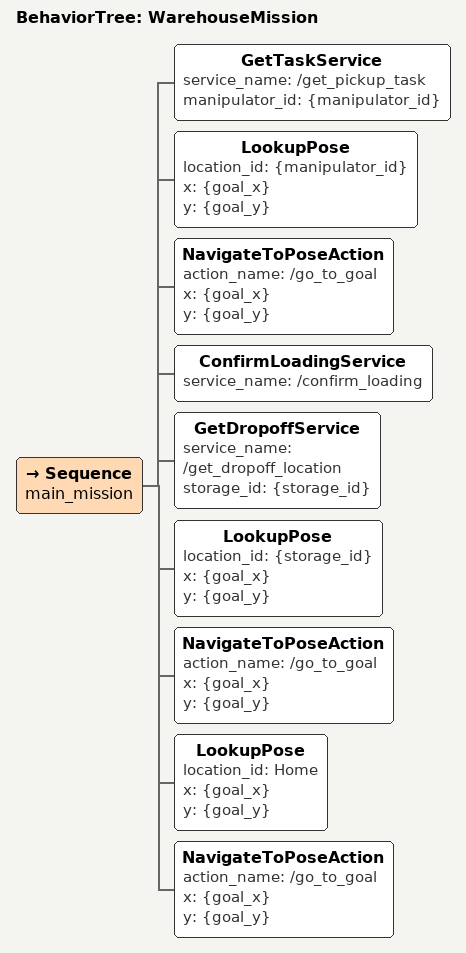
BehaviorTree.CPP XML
<root BTCPP_format="4">

  <BehaviorTree ID="WarehouseMission">
    <Sequence name="main_mission">

      <!-- 1. Vyžádejte si pickup task od warehouse manageru -->
      <GetTaskService service_name="/get_pickup_task"
                      manipulator_id="{manipulator_id}"/>

      <!-- 2. Převeďte ID manipulátoru na souřadnice -->
      <LookupPose location_id="{manipulator_id}"
                  x="{goal_x}" y="{goal_y}"/>

      <!-- 3. Navigujte k manipulátoru -->
      <NavigateToPoseAction action_name="/go_to_goal"
                            x="{goal_x}" y="{goal_y}"/>

      <!-- 4. Potvrzení nakládky (ConfirmLoadingService) -->
      <ConfirmLoadingService service_name="/confirm_loading"/>

      <!-- 5. Zjištění cílového skladu (GetDropoffService) -->
      <GetDropoffService service_name="/get_dropoff_location"
                         storage_id="{storage_id}"/>

      <!-- 6. Převod ID skladu na souřadnice (LookupPose) -->
      <LookupPose location_id="{storage_id}"
                  x="{goal_x}" y="{goal_y}"/>

      <!-- 7. Navigace do skladu (NavigateToPoseAction) -->
      <NavigateToPoseAction action_name="/go_to_goal"
                            x="{goal_x}" y="{goal_y}"/>

      <!-- 8. Návrat na startovní pozici [-0.5, 0.0] "Home" (NavigateToPoseAction) -->
      <LookupPose location_id="Home"
                  x="{goal_x}" y="{goal_y}"/>

      <NavigateToPoseAction action_name="/go_to_goal"
                            x="{goal_x}" y="{goal_y}"/>

    </Sequence>
  </BehaviorTree>

</root>
